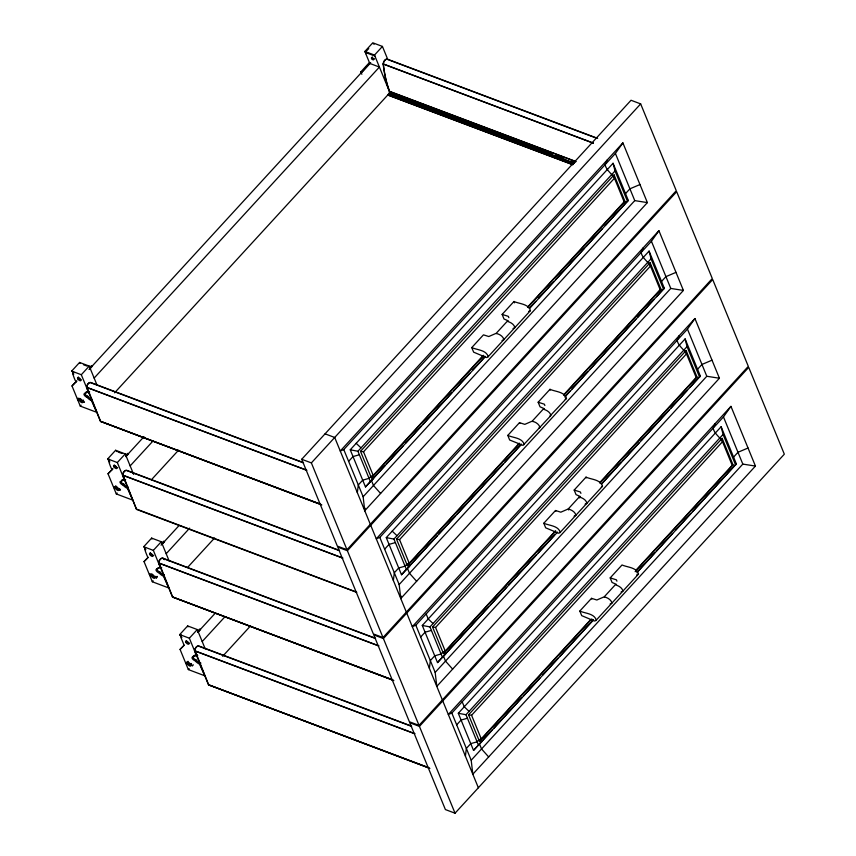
<?xml version="1.0" encoding="UTF-8"?>
<svg xmlns="http://www.w3.org/2000/svg" width="856" height="856" viewBox="0 0 856 856"><rect width="100%" height="100%" fill="white"/><g stroke="black" fill="none" stroke-linecap="round" stroke-linejoin="round"><path stroke-width="1.28" d="M84.808 393.45A2.3 0.995 42.5 0 0 87.687 396.189L86.852 397.098A2.3 0.995 42.5 0 1 84.188 394.969A2.3 0.995 42.5 0 1 85.129 393.803L85.311 393.193A5.735 2.493 42.5 0 1 88.179 392.583L88.692 392.744A5.735 3.51 -69.4 0 1 89.655 391.888M85.29 393.878L86.146 392.283A5.735 2.493 42.5 0 1 86.488 391.716M119.316 489.579A2.3 0.995 42.5 0 1 116.202 487.235L114.49 486.593L113.655 487.503L116.298 493.933L132.733 500.129L127.448 488.327A5.735 2.493 42.5 0 1 122.964 484.999L122.911 484.924A2.3 0.995 42.5 0 1 120.204 482.795A2.3 0.995 42.5 0 1 121.145 481.628L121.327 481.019A5.735 2.493 42.5 0 1 124.195 480.409L124.195 480.409M121.306 481.703L122.162 480.109A5.735 2.493 42.5 0 1 122.504 479.542M150.506 574.419L149.672 575.328L152.315 581.759L168.76 587.954L163.464 576.152A5.735 2.493 42.5 0 1 158.981 572.825L158.927 572.75A2.3 0.995 42.5 0 1 156.22 570.62A2.3 0.995 42.5 0 1 157.172 569.454L157.354 568.844A5.735 2.493 42.5 0 1 160.211 568.234L160.735 568.384A5.735 3.51 -69.4 0 1 161.688 567.539M157.322 569.529L158.189 567.935M199.501 664.031L200.261 662.94L199.501 664.031A5.735 2.493 42.5 0 1 195.008 660.65L194.911 660.575A2.3 0.995 42.5 0 1 192.236 658.446A2.3 0.995 42.5 0 1 193.189 657.28L193.37 656.67A5.735 2.493 42.5 0 1 196.238 656.06L196.752 656.21A5.735 3.51 -69.4 0 1 197.715 655.364M193.349 657.355L194.205 655.76A5.735 2.493 42.5 0 1 194.547 655.182M78.474 398.768L77.639 399.677L79.341 400.319A2.3 0.995 42.5 0 0 81.695 402.555A2.3 0.995 42.5 0 0 82.743 401.603L84.434 402.234L82.476 400.94A2.3 0.995 42.5 0 0 80.122 398.703A2.3 0.995 42.5 0 0 79.073 399.666L77.372 399.014L72.011 385.949L76.066 381.819C75.424 381.787 70.545 368.829 73.809 374.104M113.655 487.503L115.367 488.145A2.3 0.995 42.5 0 0 117.721 490.381A2.3 0.995 42.5 0 0 118.77 489.418L120.461 490.06L118.492 488.765A2.3 0.995 42.5 0 0 116.138 486.529A2.3 0.995 42.5 0 0 115.1 487.481L113.388 486.839L108.027 473.775L112.083 469.644C111.441 469.612 106.561 456.644 109.825 461.93M145.841 549.755C142.578 544.47 147.457 557.438 148.099 557.47L144.043 561.6L149.404 574.665L151.116 575.307A2.3 0.995 42.5 0 1 152.165 574.355A2.3 0.995 42.5 0 1 154.519 576.591L156.477 577.886L157.311 576.976M320.7 504.334L100.655 421.452L86.82 386.687A3.948 2.418 -69.4 0 1 90.511 382.664L303.441 462.85M356.588 592.298L136.543 509.416L122.836 474.513A3.948 2.418 -69.4 0 1 126.528 470.49L339.458 550.676M392.744 679.985L172.698 597.092L158.852 562.338A3.948 2.418 -69.4 0 1 162.544 558.315L374.233 638.03M428.76 767.8L208.714 684.918L194.868 650.164A3.948 2.418 -69.4 0 1 198.56 646.141L411.501 726.327M389.64 91.485L389.138 90.083A128.614 78.645 -69.4 0 1 383.338 63.965L383.413 63.333A3.948 2.418 -69.4 0 1 387.105 59.299L387.479 59.428M357.348 492.671L358.3 484.956L362.698 480.163L369.043 478.354L370.798 476.428L373.195 475.39L483.319 355.336M622.89 142.877L615.41 153.438L343.78 449.582L340.26 451.016L622.89 142.877L647.382 202.605L364.752 510.743L365.073 508.164M393.364 580.496L394.316 572.782L398.714 567.977L405.059 566.169L406.825 564.254L409.211 563.216L519.335 443.162M658.917 230.703L651.427 241.264L379.807 537.397L376.276 538.841L658.917 230.703L683.409 290.43L400.769 598.558L401.09 595.99M429.38 668.322L430.333 660.607L434.741 655.803L441.075 653.995L442.841 652.079L445.227 651.042L555.351 530.977M465.407 756.148L466.349 748.433L470.757 743.629L477.102 741.82L478.857 739.905L481.254 738.867L590.469 619.787M483.768 355.454L371.418 477.937L360.515 451.337L363.522 451.808L373.195 475.39L372.735 476.492L373.558 478.504L371.418 480.451L373.473 485.47L380.599 493.463M518.886 444.264L407.435 565.763L396.531 539.162L399.538 539.633L409.211 563.216L408.761 564.318L409.585 566.33L408.151 567.624M555.801 531.095L443.462 653.588L432.548 626.988L435.554 627.459L445.227 651.042L444.778 652.144L445.601 654.155L443.462 656.103L445.516 661.121L452.642 669.114M591.828 618.92L479.478 741.414L468.564 714.813L471.581 715.284L481.254 738.867L480.794 739.969L481.618 741.981L479.478 743.928L481.532 748.947L488.658 756.929M607.043 160.158L605.064 164.716C606.369 170.483 611.666 173.404 614.458 178.23L624.131 201.813L527.542 307.111M643.059 247.983L641.08 252.541C642.385 258.309 647.692 261.219 650.474 266.055L660.147 289.638L563.569 394.937M679.086 335.809L677.107 340.367C678.401 346.134 683.709 349.045 686.491 353.87L696.163 377.464L599.585 482.763M715.102 423.634L713.123 428.193C714.418 433.96 719.725 436.87 722.507 441.696L732.19 465.29L635.601 570.588M529.725 308.256L628.293 200.39L613.067 163.261L350.243 449.796L365.48 486.936L485.491 356.471M564.832 397.066L664.32 288.215L649.083 251.086L386.27 537.621L401.496 574.761L521.507 444.296M601.757 483.908L700.336 376.041L685.11 338.901L422.286 625.447L437.512 662.587L557.534 532.122M636.875 572.707L736.353 463.866L721.127 426.727L458.302 713.273L473.539 750.402L593.55 619.947M371.418 477.937L373.195 475.39M407.435 565.763L409.211 563.216M443.462 653.588L445.227 651.042M479.478 741.414L481.254 738.867M687.454 329.089L694.933 318.528L719.425 378.245L436.795 686.384L435.169 672.399L415.823 625.222L687.454 329.089L706.799 376.265L719.425 378.245M723.47 416.915L730.949 406.354L755.441 466.071L472.812 774.209L471.196 760.224L451.84 713.048L723.47 416.915L742.815 464.091L755.441 466.071M87.729 396.189L87.783 396.264A5.735 2.493 42.5 0 0 92.277 399.645L91.442 400.555L92.202 399.474M128.229 487.289L127.469 488.38L128.293 487.471A5.735 2.493 42.5 0 1 123.799 484.089L123.746 484.015A2.3 0.995 42.5 0 1 120.931 481.671M164.245 575.114L163.485 576.206L164.32 575.296A5.735 2.493 42.5 0 1 159.815 571.915L159.762 571.84A2.3 0.995 42.5 0 1 157.707 570.599A2.3 0.995 42.5 0 1 156.851 568.78M389.052 93.593L389.908 92.662L374.5 55.073L364.859 51.435L372.788 42.8L382.429 46.427L387.843 59.642M76.066 381.819L76.89 380.899L72.011 385.949M112.083 469.644L112.917 468.724L108.027 473.775M73.124 372.446L71.669 371.097L79.587 362.452L89.227 366.09L97.145 385.382M374.896 56.025L365.255 52.387L366.09 51.478M366.978 50.504L368.765 48.557M72.674 372.735L73.562 371.739M72.589 373.088L73.456 371.932M72.599 373.227L73.434 372.317M72.674 373.537L73.466 372.467M72.739 373.698L73.562 372.788M366.764 53.136L365.929 54.046L369.888 63.686M88.692 392.744L81.309 374.725L89.227 366.09M374.5 55.073L382.429 46.427M89.677 367.524L91.442 365.598L92.512 366.004L89.88 368.872M361.863 74.279L360.868 71.861L368.786 63.226A1.402 0.92 -22.3 0 1 370.241 62.627M89.024 369.525L369.781 63.43L379.422 67.057L94.149 378.074M370.691 62.713L361.938 72.268L360.868 71.861M77.372 399.014L78.206 398.104M79.073 399.666L79.908 398.757A2.3 0.995 42.5 0 1 79.801 398.361M79.341 400.319L80.175 399.41A2.3 0.995 42.5 0 0 81.834 401.271A2.3 0.995 42.5 0 0 83.546 401.625M82.476 400.94L83.31 400.03M82.743 401.603L83.578 400.694M91.421 400.501L96.717 412.303L80.282 406.119L81.117 405.209M572.771 164.737L387.725 95.037L388.988 93.454A1.445 0.888 -69.4 0 0 389.459 91.485L388.999 90.222A128.914 78.827 -69.4 0 1 383.188 64.04A4.162 2.547 -69.4 0 1 384.793 60.177A4.162 2.547 -69.4 0 1 387.586 59.235L597.638 138.351M114.576 392.84L389.919 92.651L463.674 120.439M321.824 504.944L100.655 421.452M109.151 460.271L107.685 458.923L115.614 450.277L125.243 453.915L133.654 474.395M108.081 459.875L108.905 458.966M108.648 460.667L109.525 459.651M108.616 460.913L109.45 459.875M108.648 461.202L109.45 460.143M108.691 461.363L109.525 460.453M125.672 479.713A5.735 3.51 -69.4 0 0 124.709 480.558L117.326 462.55L125.243 453.915M125.704 455.349L127.458 453.423L128.528 453.83L125.907 456.697M125.939 456.366L144.001 436.678M130.166 465.899L152.732 441.289M115.1 487.481L115.934 486.572A2.3 0.995 42.5 0 1 115.828 485.866M115.367 488.145L116.202 487.235M118.77 489.418L119.594 488.519A2.3 0.995 42.5 0 1 119.712 488.904M122.911 484.924L123.746 484.015M116.298 493.933L117.133 493.035M151.491 479.681L178.572 450.149M145.167 548.097L143.701 546.749L151.63 538.103L161.27 541.741L169.178 561.033M144.643 548.61L145.499 547.583M144.643 548.878L145.466 547.829M144.664 549.028L145.499 548.118M160.735 568.384L153.342 550.376L161.27 541.741M144.043 561.6L148.12 557.374M161.72 543.164L163.485 541.249L164.555 541.655L161.923 544.512M161.056 545.165L179.118 525.488M166.182 553.725L189.657 528.131M149.404 574.665L150.239 573.755M151.116 575.307L151.951 574.397A2.3 0.995 42.5 0 1 151.833 574.012M149.672 575.328L151.384 575.97L152.218 575.061A2.3 0.995 42.5 0 0 155.332 577.393M151.384 575.97A2.3 0.995 42.5 0 0 153.738 578.196A2.3 0.995 42.5 0 0 154.786 577.244L155.621 576.334A2.3 0.995 42.5 0 1 155.728 576.73M158.927 572.75L159.762 571.84M156.209 577.233L157.044 576.323M152.315 581.759L153.149 580.85M187.518 567.507L214.599 537.975M393.856 680.595L172.698 597.092M301.729 459.276L631.033 100.259L640.663 103.897L676.272 190.717L346.98 549.723L337.339 546.096L301.729 459.276L311.37 462.903L346.98 549.723M311.37 462.903L640.663 103.897M181.868 637.581L179.728 634.574L187.646 625.929L197.287 629.556L205.205 648.859M180.113 635.516L180.948 634.606M348.617 461.373L353.025 456.569L359.37 454.761M350.243 449.796L357.926 451.251L615.025 170.954L613.067 163.261M360.515 451.337L614.084 174.881L624.998 201.47L527.991 307.229M196.752 656.21L189.358 638.202L197.287 629.556M193.328 664.802L192.493 665.711L190.535 664.417A2.3 0.995 42.5 0 0 188.181 662.18A2.3 0.995 42.5 0 0 187.132 663.133L185.431 662.49L180.07 649.415L184.147 645.199M197.736 630.99L199.501 629.074L200.571 629.481L197.939 632.338M197.982 632.006L215.134 613.313M363.522 451.808L614.458 178.23L614.084 174.881M202.198 641.551L224.775 616.941M508.4 320.914L504.002 318.988L502.13 314.42L513.975 301.494C519.303 303.934 528.441 303.762 530.463 310.6L487.706 357.177L486.422 357.551L473.646 352.169L471.763 347.59L483.458 334.846L488.787 336.536L496.213 333.305L507.234 321.31C510.401 322.231 514.156 324.124 514.884 327.666L513.054 328.511M199.48 663.978L204.777 675.78L188.341 669.585L185.699 663.143L186.533 662.234L188.234 662.886A2.3 0.995 42.5 0 0 191.348 665.219M187.132 663.133L187.967 662.223A2.3 0.995 42.5 0 1 187.999 661.281M185.699 663.143L187.4 663.796L188.234 662.886M197.073 655.15L196.238 656.06L197.18 655.161M190.535 664.417L191.37 663.507M187.4 663.796A2.3 0.995 42.5 0 0 189.754 666.022A2.3 0.995 42.5 0 0 190.802 665.069L191.637 664.16M195.008 660.65L195.778 659.666A2.3 0.995 42.5 0 1 192.868 656.927M188.341 669.585L189.165 668.675M625.522 193.617L629.92 188.823L639.978 184.532M365.48 486.936L384.965 465.696M386.762 463.727L403.015 446.008M405.723 443.055L421.066 426.331M422.875 424.362L451.754 392.872M453.562 390.903L469.805 373.184M472.512 370.231L485.149 356.46M529.383 308.235L535.706 301.344M538.413 298.391L553.757 281.667M555.555 279.698L584.445 248.208M586.253 246.239L602.496 228.52M605.203 225.567L628.293 200.39M364.752 510.743L363.137 496.748L634.756 200.614L647.382 202.605M222.635 656.317L250.615 625.8M429.883 768.421L208.714 684.918M347.386 550.729L676.689 191.712L712.299 278.542L382.996 637.549L373.355 633.922L337.756 547.102L347.386 550.729L382.996 637.549M384.644 549.199L389.041 544.395L395.386 542.586M386.27 537.621L393.942 539.077L651.042 258.779L649.083 251.086M396.531 539.162L650.111 262.706L661.014 289.296L564.018 395.055M399.538 539.633L650.474 266.055L650.111 262.706M507.79 435.415L519.485 422.671L524.803 424.362L532.229 421.131L543.25 409.136C546.417 410.056 550.173 411.95 550.9 415.492L523.037 445.388L509.662 439.995L507.79 435.415C513.236 437.908 522.192 437.673 524.268 444.521M544.416 408.74L540.029 406.814L538.146 402.234L550.001 389.32C555.319 391.759 564.457 391.588 566.479 398.425L549.67 416.358M661.538 281.442L665.936 276.649L675.994 272.358M401.496 574.761L405.744 570.128M437.223 535.803L407.435 568.277L409.5 573.295L416.626 581.288M439.032 533.834L455.274 516.125M457.083 514.156L503.125 463.963M504.922 461.994L521.176 444.285M565.399 396.06L569.914 391.139M571.722 389.17L587.965 371.461M589.773 369.492L635.805 319.299M637.613 317.33L653.856 299.621M656.573 296.668L664.32 288.215M400.769 598.558L399.153 584.573L670.783 288.44L683.409 290.43M383.413 638.555L712.706 279.538L748.315 366.357L419.023 725.374L409.382 721.747L373.772 634.927L383.413 638.555L419.023 725.374M694.933 318.528L412.303 626.667L415.823 625.222M420.66 637.025L425.068 632.22L431.403 630.412M422.286 625.447L429.969 626.902L687.058 346.594L685.11 338.901M432.548 626.988L686.127 350.521L697.03 377.122L600.035 482.88M435.554 627.459L686.491 353.87L686.127 350.521M580.443 496.566L576.045 494.64L574.173 490.06L586.018 477.145C591.346 479.585 600.473 479.414 602.496 486.251L559.749 532.828L558.454 533.202L545.679 527.82L543.806 523.241L555.501 510.497L560.83 512.188L568.245 508.956L579.266 496.962C582.433 497.882 586.189 499.765 586.927 503.307L585.097 504.163M697.554 369.268L701.963 364.463L712.01 360.183M437.512 662.587L488.594 606.893M490.392 604.925L506.645 587.216M508.453 585.247L536.434 554.742M538.231 552.773L554.485 535.054M601.426 483.886L621.274 462.24M623.082 460.271L639.336 442.552M641.133 440.583L669.125 410.078M670.922 408.109L687.175 390.4M689.883 387.447L700.336 376.041M435.169 672.399L706.799 376.265M419.429 726.38L748.722 367.363L784.331 454.183L455.039 813.2L445.398 809.573L409.789 722.753L419.429 726.38L455.039 813.2M730.949 406.354L448.319 714.493L451.84 713.048M456.676 724.839L461.084 720.046L467.43 718.238M458.302 713.273L465.985 714.728L723.085 434.42L721.127 426.727M468.564 714.813L722.143 438.347L733.057 464.947L635.152 571.69M471.581 715.284L722.507 441.696L722.143 438.347M616.459 584.38L612.061 582.465L610.189 577.886L622.034 564.971C627.362 567.41 636.5 567.239 638.523 574.076L595.765 620.654L594.481 621.028L581.706 615.646L579.822 611.066L591.517 598.323L596.846 600.003L604.272 596.782L615.293 584.787C618.46 585.707 622.216 587.591 622.943 591.132L621.114 591.988M733.581 457.093L737.979 452.289L748.037 448.009M473.539 750.402L492.114 730.147M493.923 728.178L521.903 697.672M523.712 695.703L539.954 677.995M542.661 675.042L558.005 658.307M559.813 656.338L593.208 619.926M637.442 571.712L654.594 553.008M656.392 551.039L672.645 533.331M675.352 530.378L690.696 513.643M692.504 511.674L736.353 463.866M471.196 760.224L742.815 464.091M180.07 649.415L184.126 645.296L180.734 637.003L181.183 635.922M530.463 310.6L528.634 311.456M566.479 398.425L565.249 399.303M602.496 486.251L601.276 487.118M638.523 574.076L636.693 574.932M538.67 428.353L539.901 427.486C539.334 424.02 534.786 421.569 532.357 421.409M624.131 201.813L624.998 201.47M660.147 289.638L661.014 289.296M696.163 377.464L697.03 377.122M732.19 465.29L733.057 464.947M195.746 659.666L195.842 659.741A5.735 2.493 42.5 0 0 200.336 663.122M502.055 340.517L503.874 339.661C503.317 336.194 498.759 333.744 496.341 333.583M574.087 516.168L575.917 515.312C575.189 511.77 571.433 509.876 568.266 508.967L568.673 509.951M610.114 603.994L611.933 603.138C611.377 599.671 606.818 597.221 604.39 597.06M366.325 52.794L365.662 53.489M502.13 314.42L508.336 316.356L508.871 317.694M538.146 402.234L544.352 404.182L544.887 405.519M574.173 490.06L580.368 491.997L580.914 493.345M610.189 577.886L616.395 579.822L616.93 581.171M471.763 347.59C477.209 350.083 486.165 349.847 488.252 356.695M543.806 523.241C549.252 525.734 558.208 525.498 560.284 532.346M579.822 611.066C585.269 613.559 594.225 613.324 596.311 620.172M373.173 43.752L374.254 44.159M388.731 59.899L596.268 138.073M383.338 63.965L593.379 143.08M383.188 64.04L593.229 143.155M389.587 91.346L575.885 161.517M389.459 91.485L575.928 161.656M464.155 120.61L477.423 125.629M477.873 125.779L484.1 128.133M484.924 128.453L497.818 133.29M498.684 133.632L511.535 138.458M512.434 138.811L552.441 153.877M556.197 155.289L563.901 158.189M571.198 160.949L575.114 162.415M389.223 93.411L574.269 163.111M388.988 93.454L574.087 163.293M388.292 94.428L573.327 164.127M387.661 94.888L572.707 164.587M325.066 433.842L334.707 437.47L370.316 524.289M83.503 364.731L87.173 366.111M71.669 371.097L81.309 374.725M303.538 462.657L90.993 382.6A4.162 2.547 -69.4 0 0 88.2 383.541A4.162 2.547 -69.4 0 0 86.595 387.394L100.527 421.591M86.745 387.297L306.79 470.19M86.595 387.394L306.641 470.286M100.591 421.291L320.647 504.184M117.069 451.636L115.614 450.277M118.299 452.096L121.969 453.477M107.685 458.923L117.326 462.55M339.554 550.483L127.009 470.425A4.162 2.547 -69.4 0 0 124.216 471.367A4.162 2.547 -69.4 0 0 122.611 475.219L136.543 509.416M122.761 475.123L342.807 558.005M122.611 475.219L342.657 558.101M124.174 480.366L124.709 480.558M136.618 509.117L356.727 592.159M143.701 546.749L153.342 550.376M172.559 597.242L158.627 563.045A4.162 2.547 -69.4 0 1 160.233 559.193A4.162 2.547 -69.4 0 1 163.036 558.24L375.581 638.308M158.777 562.948L378.823 645.831M158.627 563.045L378.673 645.927M154.786 577.244L156.477 577.886M172.634 596.942L392.679 679.835M179.728 634.574L189.358 638.202M411.597 726.134L199.052 646.066A4.162 2.547 -69.4 0 0 196.249 647.018A4.162 2.547 -69.4 0 0 194.644 650.87L208.586 685.067M194.804 650.774L414.85 733.656M194.644 650.87L414.7 733.753M190.802 665.069L192.493 665.711M208.65 684.768L428.695 767.65M86.124 392.968L85.964 392.893A2.3 0.995 42.5 0 0 85.204 392.786M122.141 480.794L121.98 480.719A2.3 0.995 42.5 0 0 121.563 480.601M194.184 656.445L194.023 656.37A2.3 0.995 42.5 0 0 193.007 656.381M356.192 443.312L361.007 447.891M392.209 531.137L397.024 535.717M433.05 623.543L428.225 618.963L426.17 613.945M469.067 711.368L464.252 706.788L462.187 701.77M86.895 397.098L86.948 397.173A5.735 2.493 42.5 0 0 91.442 400.555M365.726 53.66L365.63 53.318M615.41 153.438L634.756 200.614M651.427 241.264L670.783 288.44M615.025 170.954L627.576 201.567M651.042 258.779L663.603 289.392M687.058 346.594L699.62 377.207M723.085 434.42L735.636 465.033M513.975 301.494L514.531 302.842M550.001 389.32L550.312 390.09M586.018 477.145L586.328 477.905M579.223 496.951L579.673 497.946M384.708 78.11L386.206 81.769M519.485 422.671L519.795 423.431M555.501 510.497L555.812 511.257M591.517 598.323L591.828 599.082M364.859 51.435L365.255 52.387M357.926 451.251L370.477 481.864M393.942 539.077L406.504 569.689M429.969 626.902L442.52 657.515M465.985 714.728L478.536 745.341M343.78 449.582L363.137 496.748M379.807 537.397L399.153 584.573M370.723 525.295L406.333 612.115M406.739 613.121L442.349 699.941M442.766 700.946L478.365 787.766M79.587 362.452L79.983 363.404M151.63 538.103L152.015 539.055M187.646 625.929L188.042 626.881M77.639 399.677L80.282 406.119M374.511 58.722A1.445 0.631 42.5 0 1 373.045 58.422A1.445 0.631 42.5 0 1 372.328 56.881M81.074 379.861A2.172 0.942 42.5 0 1 79.159 378.684A2.172 0.942 42.5 0 1 78.356 376.972M117.647 467.558A2.172 0.942 42.5 0 1 115.806 467.076A2.172 0.942 42.5 0 1 114.362 465.097M163.036 558.24A128.914 78.827 -69.4 0 1 164.363 559.674M153.673 555.384A2.172 0.942 42.5 0 1 151.608 554.72A2.172 0.942 42.5 0 1 150.399 552.623M189.69 643.209A2.172 0.942 42.5 0 1 187.849 642.717A2.172 0.942 42.5 0 1 186.405 640.748M200.871 663.058A5.735 3.51 -69.4 0 1 200.015 664.181M371.611 58.657A1.445 0.631 42.5 0 0 373.591 59.781A1.445 0.631 42.5 0 0 372.414 57.919A1.445 0.631 42.5 0 0 371.611 58.657M77.832 378.962A2.172 0.942 42.5 0 0 80.796 380.642A2.172 0.942 42.5 0 0 79.041 377.86A2.172 0.942 42.5 0 0 77.832 378.962M113.848 466.788A2.172 0.942 42.5 0 0 116.812 468.467A2.172 0.942 42.5 0 0 115.068 465.685A2.172 0.942 42.5 0 0 113.848 466.788M149.875 554.613A2.172 0.942 42.5 0 0 152.839 556.293A2.172 0.942 42.5 0 0 151.084 553.511A2.172 0.942 42.5 0 0 149.875 554.613M185.891 642.428A2.172 0.942 42.5 0 0 188.855 644.119A2.172 0.942 42.5 0 0 187.1 641.326A2.172 0.942 42.5 0 0 185.891 642.428"/></g></svg>
